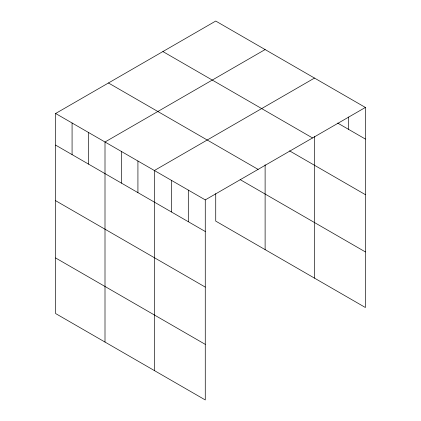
<?xml version="1.0" encoding="UTF-8"?>
<svg xmlns="http://www.w3.org/2000/svg" width="421" height="421" viewBox="0 0 421 421"><rect width="100%" height="100%" fill="white"/><g stroke="black" fill="none" stroke-linecap="round" stroke-linejoin="round"><path stroke-width="0.63" d="M365.386 107.45L205.269 199.891L205.269 399.95L55.614 313.55L55.614 113.491L215.731 21.05L365.386 107.45L365.386 307.509L215.731 221.109L215.731 193.634M265.114 49.562L105.003 142.003L105.003 342.062M314.503 78.074L154.386 170.516L154.386 370.575M337.684 123.074L365.386 139.067M162.895 51.557L312.545 137.956M289.527 150.855L365.386 194.655M108.455 82.984L258.105 169.389M240.138 179.614L365.386 251.921M55.614 113.491L205.269 199.891M55.614 145.108L205.269 231.508M55.614 200.691L205.269 287.096M55.614 257.962L205.269 344.362M348.425 117.017L348.425 129.273M314.503 136.525L314.503 278.134M265.114 164.764L265.114 249.621M188.308 190.103L188.308 221.714M171.347 180.309L171.347 211.926M137.925 161.011L137.925 192.629M121.464 151.507L121.464 183.124M88.542 132.499L88.542 164.116M72.075 122.995L72.075 154.612"/></g></svg>
